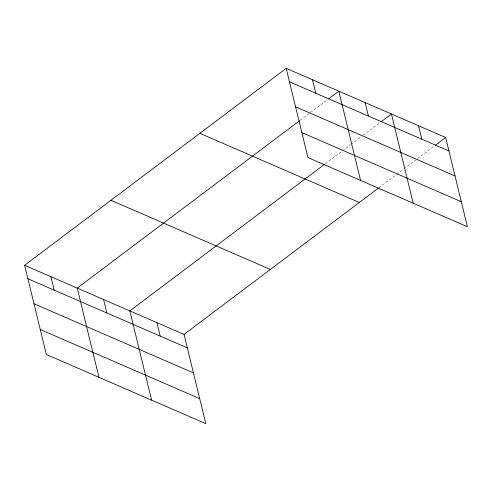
<?xml version="1.0" encoding="UTF-8"?>
<svg xmlns="http://www.w3.org/2000/svg" width="492" height="492" viewBox="0 0 492 492"><rect width="100%" height="100%" fill="white"/><g stroke="black" fill="none" stroke-linecap="round" stroke-linejoin="round"><path stroke-width="0.37" stroke-dasharray="2.46 1.84" d="M300.243 120.208L308.816 113.757M310.655 112.373L327.795 99.47M325.31 163.762L341.842 151.315M342.457 150.853L350.415 144.863M351.024 144.402L361.436 136.567M363.268 135.183L380.414 122.28M378.914 187.723L396.054 174.82M396.669 174.359L403.403 169.291M404.012 168.83L415.648 160.072M417.487 158.688L434.627 145.786"/><path stroke-width="0.74" d="M24.6 265.28L184.051 334.406L205.804 423.637L46.353 354.511L24.6 265.28L286.196 68.363L445.647 137.489L467.4 226.72L307.949 157.594L286.196 68.363M299.634 120.669L77.219 288.091L98.972 377.321M328.41 99.009L338.816 91.174L360.568 180.404M324.702 164.223L129.839 310.901L151.591 400.137M381.023 121.819L391.435 113.984L413.188 203.214M184.051 334.406L378.299 188.184M435.242 145.325L445.647 137.489M289.481 81.826L448.932 150.952M295.575 106.825L455.026 175.958M301.854 132.588L461.305 201.72M199.869 133.344L359.32 202.47M110.928 200.293L270.379 269.425M27.884 278.743L187.335 347.875M33.979 303.748L193.43 372.874M40.258 329.505L199.709 398.637M418.538 125.737L421.822 139.205M365.126 102.582L368.41 116.044M312.506 79.765L315.79 93.234M156.942 322.654L160.226 336.122M103.529 299.499L106.813 312.961M50.91 276.682L54.194 290.151"/></g></svg>
